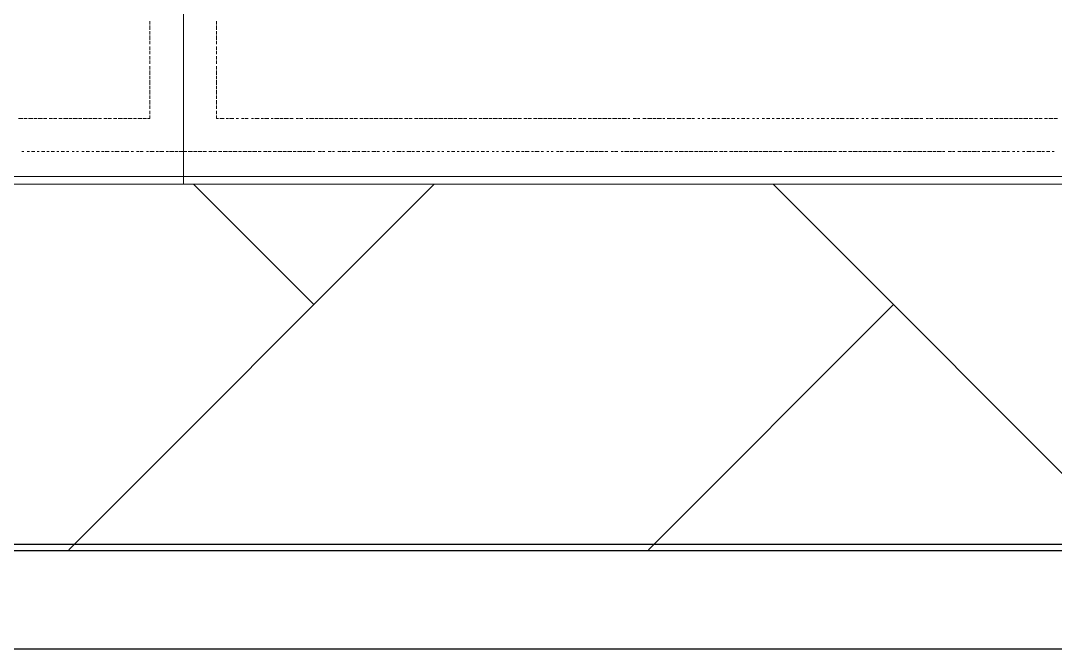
# Model space of a CAD drawing. Header units: millimetres. Extents: x 2928 to 3112, y 1220 to 1280.
# Drawn here: x 2951.766 to 2953.343, y 1236.874 to 1237.831 of the extents above; entities that cross this region are included whole.
import ezdxf

# ---------------------------------------------------------------- set-up
doc = ezdxf.new("R2010")
doc.units = ezdxf.units.MM

msp = doc.modelspace()

# ---------------------------------------------------------------- linework, layer by layer
at = {"color": 7, "linetype": 'Continuous', "lineweight": -2, "true_color": 0x000007}
for points in [[(2937.08126, 1265.3073), (2937.07792, 1267.474), (2938.98795, 1267.474), (2985.45528, 1267.474), (2985.45528, 1236.87356), (2938.98795, 1236.87356), (2937.08126, 1236.87356), (2937.08126, 1238.60692)], [(2937.23126, 1265.3073), (2937.23126, 1267.32399), (2938.98795, 1267.32399), (2985.30528, 1267.32399), (2985.30528, 1237.02356), (2938.98795, 1237.02356), (2937.22793, 1237.02356), (2937.22793, 1238.60692)]]:
    msp.add_lwpolyline(points, close=True, dxfattribs=at)
at = {"color": 7, "linetype": 'Continuous', "lineweight": 20, "true_color": 0x000007}
for points in [[(2949.99977, 1237.5819), (2952.0148, 1237.5819), (2952.0148, 1238.03358), (2949.99977, 1238.03358)], [(2952.0148, 1237.5819), (2954.0315, 1237.5819), (2954.0315, 1238.03358), (2952.0148, 1238.03358)]]:
    msp.add_lwpolyline(points, close=True, dxfattribs=at)
at = {"color": 252, "linetype": 'Continuous', "lineweight": 13, "true_color": 0x989898}
for points in [[(2951.96314, 1237.82524), (2951.96314, 1237.83024), (2951.96314, 1237.83024)], [(2952.0648, 1237.83024), (2952.0648, 1237.82524), (2952.0648, 1237.82524)], [(2951.96314, 1237.81691), (2951.96314, 1237.82357), (2951.96314, 1237.82357)], [(2951.96314, 1237.81024), (2951.96314, 1237.81524), (2951.96314, 1237.81524)], [(2952.0648, 1237.82357), (2952.0648, 1237.81691), (2952.0648, 1237.81691)], [(2952.0648, 1237.81524), (2952.0648, 1237.81024), (2952.0648, 1237.81024)], [(2951.96314, 1237.80191), (2951.96314, 1237.80857), (2951.96314, 1237.80857)], [(2951.96314, 1237.79524), (2951.96314, 1237.80024), (2951.96314, 1237.80024)], [(2952.0648, 1237.80857), (2952.0648, 1237.80191), (2952.0648, 1237.80191)], [(2952.0648, 1237.80024), (2952.0648, 1237.79524), (2952.0648, 1237.79524)], [(2951.96314, 1237.7869), (2951.96314, 1237.7919), (2951.96314, 1237.7919)], [(2951.96314, 1237.78024), (2951.96314, 1237.78524), (2951.96314, 1237.78524)], [(2952.0648, 1237.7919), (2952.0648, 1237.7869), (2952.0648, 1237.7869)], [(2952.0648, 1237.78524), (2952.0648, 1237.78024), (2952.0648, 1237.78024)], [(2951.96314, 1237.7719), (2951.96314, 1237.7769), (2951.96314, 1237.7769)], [(2951.96314, 1237.76524), (2951.96314, 1237.77024), (2951.96314, 1237.77024)], [(2952.0648, 1237.7769), (2952.0648, 1237.7719), (2952.0648, 1237.7719)], [(2952.0648, 1237.77024), (2952.0648, 1237.76524), (2952.0648, 1237.76524)], [(2951.96314, 1237.7569), (2951.96314, 1237.7619), (2951.96314, 1237.7619)], [(2951.96314, 1237.74857), (2951.96314, 1237.75524), (2951.96314, 1237.75524)], [(2952.0648, 1237.7619), (2952.0648, 1237.7569), (2952.0648, 1237.7569)], [(2952.0648, 1237.75524), (2952.0648, 1237.74857), (2952.0648, 1237.74857)], [(2951.96314, 1237.7419), (2951.96314, 1237.7469), (2951.96314, 1237.7469)], [(2951.96314, 1237.73357), (2951.96314, 1237.74024), (2951.96314, 1237.74024)], [(2952.0648, 1237.7469), (2952.0648, 1237.7419), (2952.0648, 1237.7419)], [(2952.0648, 1237.74024), (2952.0648, 1237.73357), (2952.0648, 1237.73357)], [(2951.96314, 1237.7269), (2951.96314, 1237.7319), (2951.96314, 1237.7319)], [(2951.96314, 1237.71857), (2951.96314, 1237.72524), (2951.96314, 1237.72524)], [(2951.96314, 1237.7119), (2951.96314, 1237.7169), (2951.96314, 1237.7169)], [(2952.0648, 1237.7319), (2952.0648, 1237.7269), (2952.0648, 1237.7269)], [(2952.0648, 1237.72524), (2952.0648, 1237.71857), (2952.0648, 1237.71857)], [(2952.0648, 1237.7169), (2952.0648, 1237.7119), (2952.0648, 1237.7119)], [(2951.96314, 1237.70357), (2951.96314, 1237.71024), (2951.96314, 1237.71024)], [(2951.96314, 1237.6969), (2951.96314, 1237.7019), (2951.96314, 1237.7019)], [(2952.0648, 1237.71024), (2952.0648, 1237.70357), (2952.0648, 1237.70357)], [(2952.0648, 1237.7019), (2952.0648, 1237.6969), (2952.0648, 1237.6969)], [(2951.96314, 1237.68857), (2951.96314, 1237.69357), (2951.96314, 1237.69357)], [(2951.96314, 1237.6819), (2951.96314, 1237.6869), (2951.96314, 1237.6869)], [(2952.0648, 1237.69357), (2952.0648, 1237.68857), (2952.0648, 1237.68857)], [(2952.0648, 1237.6869), (2952.0648, 1237.6819), (2952.06814, 1237.6819)], [(2951.76313, 1237.6819), (2951.7698, 1237.6819), (2951.7698, 1237.6819)], [(2951.77147, 1237.6819), (2951.77647, 1237.6819), (2951.77647, 1237.6819)], [(2951.77813, 1237.6819), (2951.7848, 1237.6819), (2951.7848, 1237.6819)], [(2951.78647, 1237.6819), (2951.79147, 1237.6819), (2951.79147, 1237.6819)], [(2951.79313, 1237.6819), (2951.7998, 1237.6819), (2951.7998, 1237.6819)], [(2951.80147, 1237.6819), (2951.80647, 1237.6819), (2951.80647, 1237.6819)], [(2951.8098, 1237.6819), (2951.8148, 1237.6819), (2951.8148, 1237.6819)], [(2951.81647, 1237.6819), (2951.82147, 1237.6819), (2951.82147, 1237.6819)], [(2951.8248, 1237.6819), (2951.8298, 1237.6819), (2951.8298, 1237.6819)], [(2951.83147, 1237.6819), (2951.83813, 1237.6819), (2951.83813, 1237.6819)], [(2951.8398, 1237.6819), (2951.8448, 1237.6819), (2951.8448, 1237.6819)], [(2951.84647, 1237.6819), (2951.85313, 1237.6819), (2951.85313, 1237.6819)], [(2951.8548, 1237.6819), (2951.8598, 1237.6819), (2951.8598, 1237.6819)], [(2951.86147, 1237.6819), (2951.86813, 1237.6819), (2951.86813, 1237.6819)], [(2951.8698, 1237.6819), (2951.8748, 1237.6819), (2951.8748, 1237.6819)], [(2951.87647, 1237.6819), (2951.88313, 1237.6819), (2951.88313, 1237.6819)], [(2951.8848, 1237.6819), (2951.8898, 1237.6819), (2951.8898, 1237.6819)], [(2951.89313, 1237.6819), (2951.89814, 1237.6819), (2951.89814, 1237.6819)], [(2951.8998, 1237.6819), (2951.9048, 1237.6819), (2951.9048, 1237.6819)], [(2951.90814, 1237.6819), (2951.91314, 1237.6819), (2951.91314, 1237.6819)], [(2951.9148, 1237.6819), (2951.92147, 1237.6819), (2951.92147, 1237.6819)], [(2951.92314, 1237.6819), (2951.92814, 1237.6819), (2951.92814, 1237.6819)], [(2951.9298, 1237.6819), (2951.93647, 1237.6819), (2951.93647, 1237.6819)], [(2951.93814, 1237.6819), (2951.94314, 1237.6819), (2951.94314, 1237.6819)], [(2951.9448, 1237.6819), (2951.95147, 1237.6819), (2951.95147, 1237.6819)], [(2951.95314, 1237.6819), (2951.95814, 1237.6819), (2951.95814, 1237.6819)], [(2951.9598, 1237.6819), (2951.96314, 1237.6819), (2951.96314, 1237.6819)], [(2952.0698, 1237.6819), (2952.07647, 1237.6819), (2952.07647, 1237.6819)], [(2952.0798, 1237.6819), (2952.08314, 1237.6819), (2952.08314, 1237.6819)], [(2952.0848, 1237.6819), (2952.09147, 1237.6819), (2952.09147, 1237.6819)], [(2952.0948, 1237.6819), (2952.09814, 1237.6819), (2952.09814, 1237.6819)], [(2952.10314, 1237.6819), (2952.10647, 1237.6819), (2952.10647, 1237.6819)], [(2952.10814, 1237.6819), (2952.11314, 1237.6819), (2952.11314, 1237.6819)], [(2952.11814, 1237.6819), (2952.12147, 1237.6819), (2952.12147, 1237.6819)], [(2952.12314, 1237.6819), (2952.12981, 1237.6819), (2952.12981, 1237.6819)], [(2952.13314, 1237.6819), (2952.13647, 1237.6819), (2952.13647, 1237.6819)], [(2952.13814, 1237.6819), (2952.14481, 1237.6819), (2952.14481, 1237.6819)], [(2952.14814, 1237.6819), (2952.15147, 1237.6819), (2952.15147, 1237.6819)], [(2952.15314, 1237.6819), (2952.15981, 1237.6819), (2952.15981, 1237.6819)], [(2952.16147, 1237.6819), (2952.16647, 1237.6819), (2952.16647, 1237.6819)], [(2952.16814, 1237.6819), (2952.17481, 1237.6819), (2952.17481, 1237.6819)], [(2952.17647, 1237.6819), (2952.18147, 1237.6819), (2952.18147, 1237.6819)], [(2952.18647, 1237.6819), (2952.18981, 1237.6819), (2952.18981, 1237.6819)], [(2952.19147, 1237.6819), (2952.19647, 1237.6819), (2952.19647, 1237.6819)], [(2952.20147, 1237.6819), (2952.20481, 1237.6819), (2952.20481, 1237.6819)], [(2952.20647, 1237.6819), (2952.21314, 1237.6819), (2952.21314, 1237.6819)], [(2952.21481, 1237.6819), (2952.21981, 1237.6819), (2952.21981, 1237.6819)], [(2952.22147, 1237.6819), (2952.22814, 1237.6819), (2952.22814, 1237.6819)], [(2952.22981, 1237.6819), (2952.23481, 1237.6819), (2952.23481, 1237.6819)], [(2952.23647, 1237.6819), (2952.24314, 1237.6819), (2952.24314, 1237.6819)], [(2952.24481, 1237.6819), (2952.24981, 1237.6819), (2952.24981, 1237.6819)], [(2952.25147, 1237.6819), (2952.25814, 1237.6819), (2952.25814, 1237.6819)], [(2952.25981, 1237.6819), (2952.26481, 1237.6819), (2952.26481, 1237.6819)], [(2952.26814, 1237.6819), (2952.27314, 1237.6819), (2952.27314, 1237.6819)], [(2952.27481, 1237.6819), (2952.27981, 1237.6819), (2952.27981, 1237.6819)], [(2952.28314, 1237.6819), (2952.28814, 1237.6819), (2952.28814, 1237.6819)], [(2952.28981, 1237.6819), (2952.29647, 1237.6819), (2952.29647, 1237.6819)], [(2952.29814, 1237.6819), (2952.30314, 1237.6819), (2952.30314, 1237.6819)], [(2952.30481, 1237.6819), (2952.31147, 1237.6819), (2952.31147, 1237.6819)], [(2952.31314, 1237.6819), (2952.31814, 1237.6819), (2952.31814, 1237.6819)], [(2952.31981, 1237.6819), (2952.32647, 1237.6819), (2952.32647, 1237.6819)], [(2952.32814, 1237.6819), (2952.33314, 1237.6819), (2952.33314, 1237.6819)], [(2952.33481, 1237.6819), (2952.34147, 1237.6819), (2952.34147, 1237.6819)], [(2952.34314, 1237.6819), (2952.34814, 1237.6819), (2952.34814, 1237.6819)], [(2952.35147, 1237.6819), (2952.35647, 1237.6819), (2952.35647, 1237.6819)], [(2952.35814, 1237.6819), (2952.36314, 1237.6819), (2952.36314, 1237.6819)], [(2952.36648, 1237.6819), (2952.37148, 1237.6819), (2952.37148, 1237.6819)], [(2952.37314, 1237.6819), (2952.37981, 1237.6819), (2952.37981, 1237.6819)], [(2952.38148, 1237.6819), (2952.38648, 1237.6819), (2952.38648, 1237.6819)], [(2952.38814, 1237.6819), (2952.39481, 1237.6819), (2952.39481, 1237.6819)], [(2952.39648, 1237.6819), (2952.40148, 1237.6819), (2952.40148, 1237.6819)], [(2952.40314, 1237.6819), (2952.40981, 1237.6819), (2952.40981, 1237.6819)], [(2952.41148, 1237.6819), (2952.41648, 1237.6819), (2952.41648, 1237.6819)], [(2952.41814, 1237.6819), (2952.42481, 1237.6819), (2952.42481, 1237.6819)], [(2952.42648, 1237.6819), (2952.43148, 1237.6819), (2952.43148, 1237.6819)], [(2952.43314, 1237.6819), (2952.43981, 1237.6819), (2952.43981, 1237.6819)], [(2952.44148, 1237.6819), (2952.44648, 1237.6819), (2952.44648, 1237.6819)], [(2952.44981, 1237.6819), (2952.45481, 1237.6819), (2952.45481, 1237.6819)], [(2952.45648, 1237.6819), (2952.46148, 1237.6819), (2952.46148, 1237.6819)], [(2952.46481, 1237.6819), (2952.46981, 1237.6819), (2952.46981, 1237.6819)], [(2952.47148, 1237.6819), (2952.47814, 1237.6819), (2952.47814, 1237.6819)], [(2952.47981, 1237.6819), (2952.48481, 1237.6819), (2952.48481, 1237.6819)], [(2952.48648, 1237.6819), (2952.49314, 1237.6819), (2952.49314, 1237.6819)], [(2952.49481, 1237.6819), (2952.49981, 1237.6819), (2952.49981, 1237.6819)], [(2952.50148, 1237.6819), (2952.50814, 1237.6819), (2952.50814, 1237.6819)], [(2952.50981, 1237.6819), (2952.51481, 1237.6819), (2952.51481, 1237.6819)], [(2952.51648, 1237.6819), (2952.52314, 1237.6819), (2952.52314, 1237.6819)], [(2952.52481, 1237.6819), (2952.52981, 1237.6819), (2952.52981, 1237.6819)], [(2952.53314, 1237.6819), (2952.53814, 1237.6819), (2952.53814, 1237.6819)], [(2952.53981, 1237.6819), (2952.54481, 1237.6819), (2952.54481, 1237.6819)], [(2952.54814, 1237.6819), (2952.55314, 1237.6819), (2952.55314, 1237.6819)], [(2952.55481, 1237.6819), (2952.56148, 1237.6819), (2952.56148, 1237.6819)], [(2952.56314, 1237.6819), (2952.56814, 1237.6819), (2952.56814, 1237.6819)], [(2952.56981, 1237.6819), (2952.57648, 1237.6819), (2952.57648, 1237.6819)], [(2952.57814, 1237.6819), (2952.58314, 1237.6819), (2952.58314, 1237.6819)], [(2952.58481, 1237.6819), (2952.59148, 1237.6819), (2952.59148, 1237.6819)], [(2952.59314, 1237.6819), (2952.59815, 1237.6819), (2952.59815, 1237.6819)], [(2952.59981, 1237.6819), (2952.60648, 1237.6819), (2952.60648, 1237.6819)], [(2952.60815, 1237.6819), (2952.61315, 1237.6819), (2952.61315, 1237.6819)], [(2952.61648, 1237.6819), (2952.62148, 1237.6819), (2952.62148, 1237.6819)], [(2952.62315, 1237.6819), (2952.62815, 1237.6819), (2952.62815, 1237.6819)], [(2952.63148, 1237.6819), (2952.63648, 1237.6819), (2952.63648, 1237.6819)], [(2952.63815, 1237.6819), (2952.64481, 1237.6819), (2952.64481, 1237.6819)], [(2952.64648, 1237.6819), (2952.65148, 1237.6819), (2952.65148, 1237.6819)], [(2952.65315, 1237.6819), (2952.65981, 1237.6819), (2952.65981, 1237.6819)], [(2952.66148, 1237.6819), (2952.66648, 1237.6819), (2952.66648, 1237.6819)], [(2952.66815, 1237.6819), (2952.67481, 1237.6819), (2952.67481, 1237.6819)], [(2952.67648, 1237.6819), (2952.68148, 1237.6819), (2952.68148, 1237.6819)], [(2952.68315, 1237.6819), (2952.68981, 1237.6819), (2952.68981, 1237.6819)], [(2952.69148, 1237.6819), (2952.69481, 1237.6819), (2952.69481, 1237.6819)], [(2952.69981, 1237.6819), (2952.70481, 1237.6819), (2952.70481, 1237.6819)], [(2952.70648, 1237.6819), (2952.70981, 1237.6819), (2952.70981, 1237.6819)], [(2952.71481, 1237.6819), (2952.71981, 1237.6819), (2952.71981, 1237.6819)], [(2952.72148, 1237.6819), (2952.72815, 1237.6819), (2952.72815, 1237.6819)], [(2952.72981, 1237.6819), (2952.73481, 1237.6819), (2952.73481, 1237.6819)], [(2952.73648, 1237.6819), (2952.74315, 1237.6819), (2952.74315, 1237.6819)], [(2952.74481, 1237.6819), (2952.74815, 1237.6819), (2952.74815, 1237.6819)], [(2952.75148, 1237.6819), (2952.75815, 1237.6819), (2952.75815, 1237.6819)], [(2952.75981, 1237.6819), (2952.76315, 1237.6819), (2952.76315, 1237.6819)], [(2952.76648, 1237.6819), (2952.77315, 1237.6819), (2952.77315, 1237.6819)], [(2952.77481, 1237.6819), (2952.77815, 1237.6819), (2952.77815, 1237.6819)], [(2952.78148, 1237.6819), (2952.78815, 1237.6819), (2952.78815, 1237.6819)], [(2952.78981, 1237.6819), (2952.79315, 1237.6819), (2952.79315, 1237.6819)], [(2952.79815, 1237.6819), (2952.80148, 1237.6819), (2952.80148, 1237.6819)], [(2952.80481, 1237.6819), (2952.80815, 1237.6819), (2952.80815, 1237.6819)], [(2952.81315, 1237.6819), (2952.81648, 1237.6819), (2952.81648, 1237.6819)], [(2952.81981, 1237.6819), (2952.82648, 1237.6819), (2952.82648, 1237.6819)], [(2952.82815, 1237.6819), (2952.83148, 1237.6819), (2952.83148, 1237.6819)], [(2952.83482, 1237.6819), (2952.84148, 1237.6819), (2952.84148, 1237.6819)], [(2952.84315, 1237.6819), (2952.84648, 1237.6819), (2952.84648, 1237.6819)], [(2952.84982, 1237.6819), (2952.85482, 1237.6819), (2952.85482, 1237.6819)], [(2952.85815, 1237.6819), (2952.86148, 1237.6819), (2952.86148, 1237.6819)], [(2952.86482, 1237.6819), (2952.86982, 1237.6819), (2952.86982, 1237.6819)], [(2952.87315, 1237.6819), (2952.87648, 1237.6819), (2952.87648, 1237.6819)], [(2952.88148, 1237.6819), (2952.88482, 1237.6819), (2952.88482, 1237.6819)], [(2952.88815, 1237.6819), (2952.89148, 1237.6819), (2952.89148, 1237.6819)], [(2952.89648, 1237.6819), (2952.89982, 1237.6819), (2952.89982, 1237.6819)], [(2952.90315, 1237.6819), (2952.90815, 1237.6819), (2952.90815, 1237.6819)], [(2952.91148, 1237.6819), (2952.91482, 1237.6819), (2952.91482, 1237.6819)], [(2952.91815, 1237.6819), (2952.92315, 1237.6819), (2952.92315, 1237.6819)], [(2952.92648, 1237.6819), (2952.92982, 1237.6819), (2952.92982, 1237.6819)], [(2952.93315, 1237.6819), (2952.93815, 1237.6819), (2952.93815, 1237.6819)], [(2952.94148, 1237.6819), (2952.94482, 1237.6819), (2952.94482, 1237.6819)], [(2952.94815, 1237.6819), (2952.95315, 1237.6819), (2952.95315, 1237.6819)], [(2952.95648, 1237.6819), (2952.95982, 1237.6819), (2952.95982, 1237.6819)], [(2952.96482, 1237.6819), (2952.96815, 1237.6819), (2952.96815, 1237.6819)], [(2952.97148, 1237.6819), (2952.97482, 1237.6819), (2952.97482, 1237.6819)], [(2952.97982, 1237.6819), (2952.98315, 1237.6819), (2952.98315, 1237.6819)], [(2952.98648, 1237.6819), (2952.99148, 1237.6819), (2952.99148, 1237.6819)], [(2952.99482, 1237.6819), (2952.99815, 1237.6819), (2952.99815, 1237.6819)], [(2953.00148, 1237.6819), (2953.00648, 1237.6819), (2953.00648, 1237.6819)], [(2953.00982, 1237.6819), (2953.01315, 1237.6819), (2953.01315, 1237.6819)], [(2953.01482, 1237.6819), (2953.02148, 1237.6819), (2953.02148, 1237.6819)], [(2953.02482, 1237.6819), (2953.02815, 1237.6819), (2953.02815, 1237.6819)], [(2953.02982, 1237.6819), (2953.03648, 1237.6819), (2953.03648, 1237.6819)], [(2953.03982, 1237.6819), (2953.04315, 1237.6819), (2953.04315, 1237.6819)], [(2953.04815, 1237.6819), (2953.05148, 1237.6819), (2953.05148, 1237.6819)], [(2953.05482, 1237.6819), (2953.05815, 1237.6819), (2953.05815, 1237.6819)], [(2953.06315, 1237.6819), (2953.06649, 1237.6819), (2953.06649, 1237.6819)], [(2953.06815, 1237.6819), (2953.07315, 1237.6819), (2953.07315, 1237.6819)], [(2953.07815, 1237.6819), (2953.08149, 1237.6819), (2953.08149, 1237.6819)], [(2953.08315, 1237.6819), (2953.08982, 1237.6819), (2953.08982, 1237.6819)], [(2953.09315, 1237.6819), (2953.09649, 1237.6819), (2953.09649, 1237.6819)], [(2953.09815, 1237.6819), (2953.10482, 1237.6819), (2953.10482, 1237.6819)], [(2953.10815, 1237.6819), (2953.11149, 1237.6819), (2953.11149, 1237.6819)], [(2953.11315, 1237.6819), (2953.11982, 1237.6819), (2953.11982, 1237.6819)], [(2953.12149, 1237.6819), (2953.12649, 1237.6819), (2953.12649, 1237.6819)], [(2953.12815, 1237.6819), (2953.13482, 1237.6819), (2953.13482, 1237.6819)], [(2953.13649, 1237.6819), (2953.14149, 1237.6819), (2953.14149, 1237.6819)], [(2953.14649, 1237.6819), (2953.14982, 1237.6819), (2953.14982, 1237.6819)], [(2953.15149, 1237.6819), (2953.15649, 1237.6819), (2953.15649, 1237.6819)], [(2953.16149, 1237.6819), (2953.16482, 1237.6819), (2953.16482, 1237.6819)], [(2953.16649, 1237.6819), (2953.17315, 1237.6819), (2953.17315, 1237.6819)], [(2953.17482, 1237.6819), (2953.17982, 1237.6819), (2953.17982, 1237.6819)], [(2953.18149, 1237.6819), (2953.18815, 1237.6819), (2953.18815, 1237.6819)], [(2953.18982, 1237.6819), (2953.19482, 1237.6819), (2953.19482, 1237.6819)], [(2953.19649, 1237.6819), (2953.20315, 1237.6819), (2953.20315, 1237.6819)], [(2953.20482, 1237.6819), (2953.20982, 1237.6819), (2953.20982, 1237.6819)], [(2953.21149, 1237.6819), (2953.21815, 1237.6819), (2953.21815, 1237.6819)], [(2953.21982, 1237.6819), (2953.22482, 1237.6819), (2953.22482, 1237.6819)], [(2953.22815, 1237.6819), (2953.23315, 1237.6819), (2953.23315, 1237.6819)], [(2953.23482, 1237.6819), (2953.23982, 1237.6819), (2953.23982, 1237.6819)], [(2953.24315, 1237.6819), (2953.24815, 1237.6819), (2953.24815, 1237.6819)], [(2953.24982, 1237.6819), (2953.25649, 1237.6819), (2953.25649, 1237.6819)], [(2953.25815, 1237.6819), (2953.26315, 1237.6819), (2953.26315, 1237.6819)], [(2953.26482, 1237.6819), (2953.27149, 1237.6819), (2953.27149, 1237.6819)], [(2953.27315, 1237.6819), (2953.27815, 1237.6819), (2953.27815, 1237.6819)], [(2953.27982, 1237.6819), (2953.28649, 1237.6819), (2953.28649, 1237.6819)], [(2953.28815, 1237.6819), (2953.29315, 1237.6819), (2953.29315, 1237.6819)], [(2953.29482, 1237.6819), (2953.30149, 1237.6819), (2953.30149, 1237.6819)], [(2953.30316, 1237.6819), (2953.30816, 1237.6819), (2953.30816, 1237.6819)], [(2953.31149, 1237.6819), (2953.31649, 1237.6819), (2953.31649, 1237.6819)], [(2953.31816, 1237.6819), (2953.32316, 1237.6819), (2953.32316, 1237.6819)], [(2953.32649, 1237.6819), (2953.33149, 1237.6819), (2953.33149, 1237.6819)], [(2953.33316, 1237.6819), (2953.33982, 1237.6819), (2953.33982, 1237.6819)], [(2953.34149, 1237.6819), (2953.34649, 1237.6819), (2953.34649, 1237.6819)], [(2951.76813, 1237.6319), (2951.77147, 1237.6319), (2951.77147, 1237.6319)], [(2951.77647, 1237.6319), (2951.7798, 1237.6319), (2951.7798, 1237.6319)], [(2951.78313, 1237.6319), (2951.78813, 1237.6319), (2951.78813, 1237.6319)], [(2951.79147, 1237.6319), (2951.7948, 1237.6319), (2951.7948, 1237.6319)], [(2951.79813, 1237.6319), (2951.80313, 1237.6319), (2951.80313, 1237.6319)], [(2951.80647, 1237.6319), (2951.8098, 1237.6319), (2951.8098, 1237.6319)], [(2951.81313, 1237.6319), (2951.81813, 1237.6319), (2951.81813, 1237.6319)], [(2951.82147, 1237.6319), (2951.8248, 1237.6319), (2951.8248, 1237.6319)], [(2951.82813, 1237.6319), (2951.83313, 1237.6319), (2951.83313, 1237.6319)], [(2951.83647, 1237.6319), (2951.8398, 1237.6319), (2951.8398, 1237.6319)], [(2951.8448, 1237.6319), (2951.84813, 1237.6319), (2951.84813, 1237.6319)], [(2951.85147, 1237.6319), (2951.8548, 1237.6319), (2951.8548, 1237.6319)], [(2951.8598, 1237.6319), (2951.86313, 1237.6319), (2951.86313, 1237.6319)], [(2951.86647, 1237.6319), (2951.87147, 1237.6319), (2951.87147, 1237.6319)], [(2951.8748, 1237.6319), (2951.87813, 1237.6319), (2951.87813, 1237.6319)], [(2951.88147, 1237.6319), (2951.88647, 1237.6319), (2951.88647, 1237.6319)], [(2951.8898, 1237.6319), (2951.89313, 1237.6319), (2951.89313, 1237.6319)], [(2951.8948, 1237.6319), (2951.90147, 1237.6319), (2951.90147, 1237.6319)], [(2951.9048, 1237.6319), (2951.90814, 1237.6319), (2951.90814, 1237.6319)], [(2951.9098, 1237.6319), (2951.91647, 1237.6319), (2951.91647, 1237.6319)], [(2951.9198, 1237.6319), (2951.92314, 1237.6319), (2951.92314, 1237.6319)], [(2951.9248, 1237.6319), (2951.93147, 1237.6319), (2951.93147, 1237.6319)], [(2951.9348, 1237.6319), (2951.93814, 1237.6319), (2951.93814, 1237.6319)], [(2951.94314, 1237.6319), (2951.94647, 1237.6319), (2951.94647, 1237.6319)], [(2951.94814, 1237.6319), (2951.95314, 1237.6319), (2951.95314, 1237.6319)], [(2951.95814, 1237.6319), (2951.96147, 1237.6319), (2951.96147, 1237.6319)], [(2951.96314, 1237.6319), (2951.9698, 1237.6319), (2951.9698, 1237.6319)], [(2951.97314, 1237.6319), (2951.97647, 1237.6319), (2951.97647, 1237.6319)], [(2951.97814, 1237.6319), (2951.9848, 1237.6319), (2951.9848, 1237.6319)], [(2951.98814, 1237.6319), (2951.99147, 1237.6319), (2951.99147, 1237.6319)], [(2951.99314, 1237.6319), (2951.9998, 1237.6319), (2951.9998, 1237.6319)], [(2952.00147, 1237.6319), (2952.00647, 1237.6319), (2952.00647, 1237.6319)], [(2952.00814, 1237.6319), (2952.0148, 1237.6319), (2952.0148, 1237.6319)], [(2952.0148, 1237.6319), (2952.0198, 1237.6319), (2952.0198, 1237.6319)], [(2952.02147, 1237.6319), (2952.02814, 1237.6319), (2952.02814, 1237.6319)], [(2952.0298, 1237.6319), (2952.0348, 1237.6319), (2952.0348, 1237.6319)], [(2952.03647, 1237.6319), (2952.04314, 1237.6319), (2952.04314, 1237.6319)], [(2952.0448, 1237.6319), (2952.0498, 1237.6319), (2952.0498, 1237.6319)], [(2952.05314, 1237.6319), (2952.05814, 1237.6319), (2952.05814, 1237.6319)], [(2952.0598, 1237.6319), (2952.0648, 1237.6319), (2952.0648, 1237.6319)], [(2952.06814, 1237.6319), (2952.07314, 1237.6319), (2952.07314, 1237.6319)], [(2952.0748, 1237.6319), (2952.08147, 1237.6319), (2952.08147, 1237.6319)], [(2952.08314, 1237.6319), (2952.08814, 1237.6319), (2952.08814, 1237.6319)], [(2952.0898, 1237.6319), (2952.09647, 1237.6319), (2952.09647, 1237.6319)], [(2952.09814, 1237.6319), (2952.10314, 1237.6319), (2952.10314, 1237.6319)], [(2952.1048, 1237.6319), (2952.11147, 1237.6319), (2952.11147, 1237.6319)], [(2952.11314, 1237.6319), (2952.11814, 1237.6319), (2952.11814, 1237.6319)], [(2952.1198, 1237.6319), (2952.12647, 1237.6319), (2952.12647, 1237.6319)], [(2952.12814, 1237.6319), (2952.13314, 1237.6319), (2952.13314, 1237.6319)], [(2952.13647, 1237.6319), (2952.14147, 1237.6319), (2952.14147, 1237.6319)], [(2952.14314, 1237.6319), (2952.14814, 1237.6319), (2952.14814, 1237.6319)], [(2952.15147, 1237.6319), (2952.15647, 1237.6319), (2952.15647, 1237.6319)], [(2952.15814, 1237.6319), (2952.16481, 1237.6319), (2952.16481, 1237.6319)], [(2952.16647, 1237.6319), (2952.17147, 1237.6319), (2952.17147, 1237.6319)], [(2952.17314, 1237.6319), (2952.17981, 1237.6319), (2952.17981, 1237.6319)], [(2952.18147, 1237.6319), (2952.18647, 1237.6319), (2952.18647, 1237.6319)], [(2952.18814, 1237.6319), (2952.19481, 1237.6319), (2952.19481, 1237.6319)], [(2952.19647, 1237.6319), (2952.20147, 1237.6319), (2952.20147, 1237.6319)], [(2952.20314, 1237.6319), (2952.20981, 1237.6319), (2952.20981, 1237.6319)], [(2952.21147, 1237.6319), (2952.21481, 1237.6319), (2952.21481, 1237.6319)], [(2952.21981, 1237.6319), (2952.22481, 1237.6319), (2952.22481, 1237.6319)], [(2952.22647, 1237.6319), (2952.22981, 1237.6319), (2952.22981, 1237.6319)], [(2952.23481, 1237.6319), (2952.23981, 1237.6319), (2952.23981, 1237.6319)], [(2952.24147, 1237.6319), (2952.24481, 1237.6319), (2952.24481, 1237.6319)], [(2952.24981, 1237.6319), (2952.25481, 1237.6319), (2952.25481, 1237.6319)], [(2952.25647, 1237.6319), (2952.26314, 1237.6319), (2952.26314, 1237.6319)], [(2952.26481, 1237.6319), (2952.26814, 1237.6319), (2952.26814, 1237.6319)], [(2952.27147, 1237.6319), (2952.27814, 1237.6319), (2952.27814, 1237.6319)], [(2952.27981, 1237.6319), (2952.28314, 1237.6319), (2952.28314, 1237.6319)], [(2952.28647, 1237.6319), (2952.29314, 1237.6319), (2952.29314, 1237.6319)], [(2952.29481, 1237.6319), (2952.29814, 1237.6319), (2952.29814, 1237.6319)], [(2952.30147, 1237.6319), (2952.30814, 1237.6319), (2952.30814, 1237.6319)], [(2952.30981, 1237.6319), (2952.31314, 1237.6319), (2952.31314, 1237.6319)], [(2952.31814, 1237.6319), (2952.32147, 1237.6319), (2952.32147, 1237.6319)], [(2952.32481, 1237.6319), (2952.32814, 1237.6319), (2952.32814, 1237.6319)], [(2952.33314, 1237.6319), (2952.33647, 1237.6319), (2952.33647, 1237.6319)], [(2952.33981, 1237.6319), (2952.34647, 1237.6319), (2952.34647, 1237.6319)], [(2952.34814, 1237.6319), (2952.35147, 1237.6319), (2952.35147, 1237.6319)], [(2952.35481, 1237.6319), (2952.36148, 1237.6319), (2952.36148, 1237.6319)], [(2952.36314, 1237.6319), (2952.36648, 1237.6319), (2952.36648, 1237.6319)], [(2952.36981, 1237.6319), (2952.37481, 1237.6319), (2952.37481, 1237.6319)], [(2952.37814, 1237.6319), (2952.38148, 1237.6319), (2952.38148, 1237.6319)], [(2952.38481, 1237.6319), (2952.38981, 1237.6319), (2952.38981, 1237.6319)], [(2952.39314, 1237.6319), (2952.39648, 1237.6319), (2952.39648, 1237.6319)], [(2952.40148, 1237.6319), (2952.40481, 1237.6319), (2952.40481, 1237.6319)], [(2952.40814, 1237.6319), (2952.41148, 1237.6319), (2952.41148, 1237.6319)], [(2952.41648, 1237.6319), (2952.41981, 1237.6319), (2952.41981, 1237.6319)], [(2952.42314, 1237.6319), (2952.42814, 1237.6319), (2952.42814, 1237.6319)], [(2952.43148, 1237.6319), (2952.43481, 1237.6319), (2952.43481, 1237.6319)], [(2952.43814, 1237.6319), (2952.44314, 1237.6319), (2952.44314, 1237.6319)], [(2952.44648, 1237.6319), (2952.44981, 1237.6319), (2952.44981, 1237.6319)], [(2952.45314, 1237.6319), (2952.45814, 1237.6319), (2952.45814, 1237.6319)], [(2952.46148, 1237.6319), (2952.46481, 1237.6319), (2952.46481, 1237.6319)], [(2952.46814, 1237.6319), (2952.47314, 1237.6319), (2952.47314, 1237.6319)], [(2952.47648, 1237.6319), (2952.47981, 1237.6319), (2952.47981, 1237.6319)], [(2952.48481, 1237.6319), (2952.48814, 1237.6319), (2952.48814, 1237.6319)], [(2952.49148, 1237.6319), (2952.49481, 1237.6319), (2952.49481, 1237.6319)], [(2952.49981, 1237.6319), (2952.50314, 1237.6319), (2952.50314, 1237.6319)], [(2952.50648, 1237.6319), (2952.51148, 1237.6319), (2952.51148, 1237.6319)], [(2952.51481, 1237.6319), (2952.51814, 1237.6319), (2952.51814, 1237.6319)], [(2952.52148, 1237.6319), (2952.52648, 1237.6319), (2952.52648, 1237.6319)], [(2952.52981, 1237.6319), (2952.53314, 1237.6319), (2952.53314, 1237.6319)], [(2952.53481, 1237.6319), (2952.54148, 1237.6319), (2952.54148, 1237.6319)], [(2952.54481, 1237.6319), (2952.54814, 1237.6319), (2952.54814, 1237.6319)], [(2952.54981, 1237.6319), (2952.55648, 1237.6319), (2952.55648, 1237.6319)], [(2952.55981, 1237.6319), (2952.56314, 1237.6319), (2952.56314, 1237.6319)], [(2952.56814, 1237.6319), (2952.57148, 1237.6319), (2952.57148, 1237.6319)], [(2952.57481, 1237.6319), (2952.57814, 1237.6319), (2952.57814, 1237.6319)], [(2952.58314, 1237.6319), (2952.58648, 1237.6319), (2952.58648, 1237.6319)], [(2952.58814, 1237.6319), (2952.59314, 1237.6319), (2952.59314, 1237.6319)], [(2952.59815, 1237.6319), (2952.60148, 1237.6319), (2952.60148, 1237.6319)], [(2952.60315, 1237.6319), (2952.60981, 1237.6319), (2952.60981, 1237.6319)], [(2952.61315, 1237.6319), (2952.61648, 1237.6319), (2952.61648, 1237.6319)], [(2952.61815, 1237.6319), (2952.62481, 1237.6319), (2952.62481, 1237.6319)], [(2952.62815, 1237.6319), (2952.63148, 1237.6319), (2952.63148, 1237.6319)], [(2952.63315, 1237.6319), (2952.63981, 1237.6319), (2952.63981, 1237.6319)], [(2952.64148, 1237.6319), (2952.64648, 1237.6319), (2952.64648, 1237.6319)], [(2952.64815, 1237.6319), (2952.65481, 1237.6319), (2952.65481, 1237.6319)], [(2952.65648, 1237.6319), (2952.66148, 1237.6319), (2952.66148, 1237.6319)], [(2952.66648, 1237.6319), (2952.66981, 1237.6319), (2952.66981, 1237.6319)], [(2952.67148, 1237.6319), (2952.67648, 1237.6319), (2952.67648, 1237.6319)], [(2952.68148, 1237.6319), (2952.68481, 1237.6319), (2952.68481, 1237.6319)], [(2952.68648, 1237.6319), (2952.69315, 1237.6319), (2952.69315, 1237.6319)], [(2952.69481, 1237.6319), (2952.69981, 1237.6319), (2952.69981, 1237.6319)], [(2952.70148, 1237.6319), (2952.70815, 1237.6319), (2952.70815, 1237.6319)], [(2952.70981, 1237.6319), (2952.71481, 1237.6319), (2952.71481, 1237.6319)], [(2952.71648, 1237.6319), (2952.72315, 1237.6319), (2952.72315, 1237.6319)], [(2952.72481, 1237.6319), (2952.72981, 1237.6319), (2952.72981, 1237.6319)], [(2952.73148, 1237.6319), (2952.73815, 1237.6319), (2952.73815, 1237.6319)], [(2952.73981, 1237.6319), (2952.74481, 1237.6319), (2952.74481, 1237.6319)], [(2952.74815, 1237.6319), (2952.75315, 1237.6319), (2952.75315, 1237.6319)], [(2952.75481, 1237.6319), (2952.75981, 1237.6319), (2952.75981, 1237.6319)], [(2952.76315, 1237.6319), (2952.76815, 1237.6319), (2952.76815, 1237.6319)], [(2952.76981, 1237.6319), (2952.77648, 1237.6319), (2952.77648, 1237.6319)], [(2952.77815, 1237.6319), (2952.78315, 1237.6319), (2952.78315, 1237.6319)], [(2952.78481, 1237.6319), (2952.79148, 1237.6319), (2952.79148, 1237.6319)], [(2952.79315, 1237.6319), (2952.79815, 1237.6319), (2952.79815, 1237.6319)], [(2952.79981, 1237.6319), (2952.80648, 1237.6319), (2952.80648, 1237.6319)], [(2952.80815, 1237.6319), (2952.81315, 1237.6319), (2952.81315, 1237.6319)], [(2952.81481, 1237.6319), (2952.82148, 1237.6319), (2952.82148, 1237.6319)], [(2952.82315, 1237.6319), (2952.82815, 1237.6319), (2952.82815, 1237.6319)], [(2952.83148, 1237.6319), (2952.83648, 1237.6319), (2952.83648, 1237.6319)], [(2952.83815, 1237.6319), (2952.84315, 1237.6319), (2952.84315, 1237.6319)], [(2952.84648, 1237.6319), (2952.85148, 1237.6319), (2952.85148, 1237.6319)], [(2952.85315, 1237.6319), (2952.85982, 1237.6319), (2952.85982, 1237.6319)], [(2952.86148, 1237.6319), (2952.86648, 1237.6319), (2952.86648, 1237.6319)], [(2952.86815, 1237.6319), (2952.87482, 1237.6319), (2952.87482, 1237.6319)], [(2952.87648, 1237.6319), (2952.88148, 1237.6319), (2952.88148, 1237.6319)], [(2952.88315, 1237.6319), (2952.88982, 1237.6319), (2952.88982, 1237.6319)], [(2952.89148, 1237.6319), (2952.89648, 1237.6319), (2952.89648, 1237.6319)], [(2952.89815, 1237.6319), (2952.90482, 1237.6319), (2952.90482, 1237.6319)], [(2952.90648, 1237.6319), (2952.91148, 1237.6319), (2952.91148, 1237.6319)], [(2952.91315, 1237.6319), (2952.91982, 1237.6319), (2952.91982, 1237.6319)], [(2952.92148, 1237.6319), (2952.92648, 1237.6319), (2952.92648, 1237.6319)], [(2952.92982, 1237.6319), (2952.93482, 1237.6319), (2952.93482, 1237.6319)], [(2952.93648, 1237.6319), (2952.94148, 1237.6319), (2952.94148, 1237.6319)], [(2952.94482, 1237.6319), (2952.94982, 1237.6319), (2952.94982, 1237.6319)], [(2952.95148, 1237.6319), (2952.95815, 1237.6319), (2952.95815, 1237.6319)], [(2952.95982, 1237.6319), (2952.96482, 1237.6319), (2952.96482, 1237.6319)], [(2952.96648, 1237.6319), (2952.97315, 1237.6319), (2952.97315, 1237.6319)], [(2952.97482, 1237.6319), (2952.97982, 1237.6319), (2952.97982, 1237.6319)], [(2952.98148, 1237.6319), (2952.98815, 1237.6319), (2952.98815, 1237.6319)], [(2952.98982, 1237.6319), (2952.99482, 1237.6319), (2952.99482, 1237.6319)], [(2952.99648, 1237.6319), (2953.00315, 1237.6319), (2953.00315, 1237.6319)], [(2953.00482, 1237.6319), (2953.00982, 1237.6319), (2953.00982, 1237.6319)], [(2953.01315, 1237.6319), (2953.01815, 1237.6319), (2953.01815, 1237.6319)], [(2953.01982, 1237.6319), (2953.02482, 1237.6319), (2953.02482, 1237.6319)], [(2953.02815, 1237.6319), (2953.03315, 1237.6319), (2953.03315, 1237.6319)], [(2953.03482, 1237.6319), (2953.04148, 1237.6319), (2953.04148, 1237.6319)], [(2953.04315, 1237.6319), (2953.04815, 1237.6319), (2953.04815, 1237.6319)], [(2953.04982, 1237.6319), (2953.05648, 1237.6319), (2953.05648, 1237.6319)], [(2953.05815, 1237.6319), (2953.06315, 1237.6319), (2953.06315, 1237.6319)], [(2953.06482, 1237.6319), (2953.07149, 1237.6319), (2953.07149, 1237.6319)], [(2953.07315, 1237.6319), (2953.07815, 1237.6319), (2953.07815, 1237.6319)], [(2953.07982, 1237.6319), (2953.08649, 1237.6319), (2953.08649, 1237.6319)], [(2953.08815, 1237.6319), (2953.09315, 1237.6319), (2953.09315, 1237.6319)], [(2953.09649, 1237.6319), (2953.10149, 1237.6319), (2953.10149, 1237.6319)], [(2953.10315, 1237.6319), (2953.10815, 1237.6319), (2953.10815, 1237.6319)], [(2953.11149, 1237.6319), (2953.11649, 1237.6319), (2953.11649, 1237.6319)], [(2953.11815, 1237.6319), (2953.12482, 1237.6319), (2953.12482, 1237.6319)], [(2953.12649, 1237.6319), (2953.13149, 1237.6319), (2953.13149, 1237.6319)], [(2953.13315, 1237.6319), (2953.13982, 1237.6319), (2953.13982, 1237.6319)], [(2953.14149, 1237.6319), (2953.14649, 1237.6319), (2953.14649, 1237.6319)], [(2953.14815, 1237.6319), (2953.15482, 1237.6319), (2953.15482, 1237.6319)], [(2953.15649, 1237.6319), (2953.16149, 1237.6319), (2953.16149, 1237.6319)], [(2953.16315, 1237.6319), (2953.16982, 1237.6319), (2953.16982, 1237.6319)], [(2953.17149, 1237.6319), (2953.17482, 1237.6319), (2953.17482, 1237.6319)], [(2953.17982, 1237.6319), (2953.18482, 1237.6319), (2953.18482, 1237.6319)], [(2953.18649, 1237.6319), (2953.18982, 1237.6319), (2953.18982, 1237.6319)], [(2953.19482, 1237.6319), (2953.19982, 1237.6319), (2953.19982, 1237.6319)], [(2953.20149, 1237.6319), (2953.20815, 1237.6319), (2953.20815, 1237.6319)], [(2953.20982, 1237.6319), (2953.21482, 1237.6319), (2953.21482, 1237.6319)], [(2953.21649, 1237.6319), (2953.22315, 1237.6319), (2953.22315, 1237.6319)], [(2953.22482, 1237.6319), (2953.22815, 1237.6319), (2953.22815, 1237.6319)], [(2953.23149, 1237.6319), (2953.23815, 1237.6319), (2953.23815, 1237.6319)], [(2953.23982, 1237.6319), (2953.24315, 1237.6319), (2953.24315, 1237.6319)], [(2953.24649, 1237.6319), (2953.25315, 1237.6319), (2953.25315, 1237.6319)], [(2953.25482, 1237.6319), (2953.25815, 1237.6319), (2953.25815, 1237.6319)], [(2953.26149, 1237.6319), (2953.26815, 1237.6319), (2953.26815, 1237.6319)], [(2953.26982, 1237.6319), (2953.27315, 1237.6319), (2953.27315, 1237.6319)], [(2953.27815, 1237.6319), (2953.28149, 1237.6319), (2953.28149, 1237.6319)], [(2953.28482, 1237.6319), (2953.28815, 1237.6319), (2953.28815, 1237.6319)], [(2953.29315, 1237.6319), (2953.29649, 1237.6319), (2953.29649, 1237.6319)], [(2953.29982, 1237.6319), (2953.30649, 1237.6319), (2953.30649, 1237.6319)], [(2953.30816, 1237.6319), (2953.31149, 1237.6319), (2953.31149, 1237.6319)], [(2953.31482, 1237.6319), (2953.32149, 1237.6319), (2953.32149, 1237.6319)], [(2953.32316, 1237.6319), (2953.32649, 1237.6319), (2953.32649, 1237.6319)], [(2953.32982, 1237.6319), (2953.33482, 1237.6319), (2953.33482, 1237.6319)], [(2953.33816, 1237.6319), (2953.34149, 1237.6319), (2953.34149, 1237.6319)]]:
    msp.add_lwpolyline(points, dxfattribs=at)
at = {"color": 253, "linetype": 'Continuous', "lineweight": 5, "true_color": 0x9a9a9a}
for points in [[(2949.99977, 1237.59357), (2952.0148, 1237.59357), (2952.0148, 1237.59357)], [(2952.0148, 1237.59357), (2954.0315, 1237.59357), (2954.0315, 1237.59357)]]:
    msp.add_lwpolyline(points, dxfattribs=at)
at = {"color": 9, "linetype": 'Continuous', "lineweight": 13, "true_color": 0xbababa}
for points in [[(2951.8398, 1237.02523), (2952.39648, 1237.5819), (2952.39648, 1237.5819)], [(2952.21314, 1237.39857), (2952.0298, 1237.5819), (2952.0298, 1237.5819)], [(2953.46982, 1237.02523), (2952.91315, 1237.5819), (2952.91315, 1237.5819)], [(2952.72315, 1237.02523), (2953.09649, 1237.39857), (2953.09649, 1237.39857)]]:
    msp.add_lwpolyline(points, dxfattribs=at)
at = {"color": 253, "linetype": 'Continuous', "lineweight": -2, "true_color": 0x9a9a9a}
msp.add_lwpolyline([(2943.29801, 1237.03356), (2986.86863, 1237.03356), (2986.86863, 1237.03356)], dxfattribs=at)

doc.saveas('drawing.dxf')
